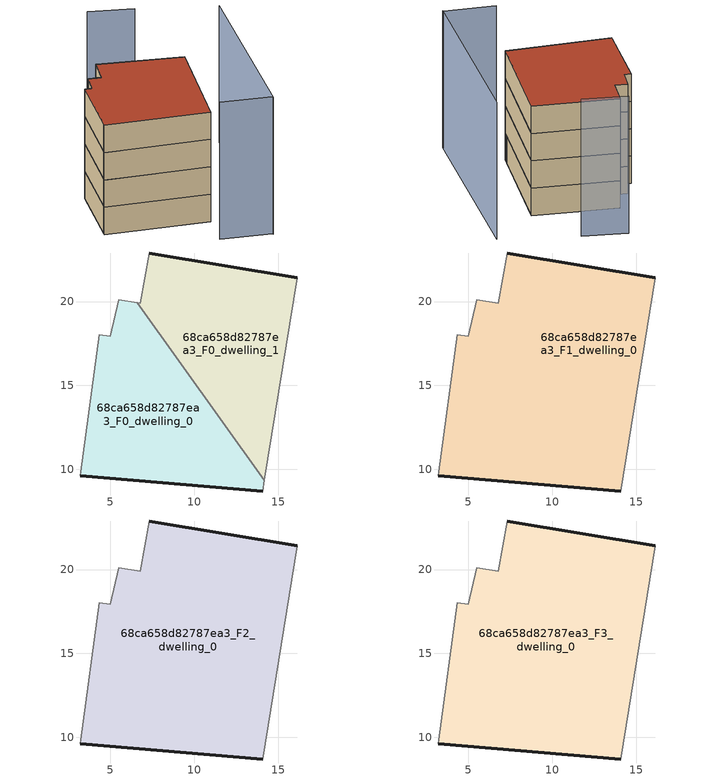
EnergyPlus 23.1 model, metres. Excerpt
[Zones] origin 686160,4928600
68ca658d82787ea3_F0_dwelling_0
 floor ground (EU_floor_Construction): 14.08,8.7 14.18,9.33 6.58,19.94 5.48,20.1 5,17.93 4.32,18.01 3.22,9.83 3.2,9.62 z0
 wall outside (EU_wall_Construction): 14.08,8.7 3.2,9.62 z0:3
 wall adiabatic (EU_wall_Construction): 14.18,9.33 14.08,8.7 / 3.2,9.62 3.22,9.83 4.32,18.01 5,17.93 5.48,20.1 6.58,19.94 z0:3
 wall to 68ca658d82787ea3_F0_dwelling_1 (EU_wall_Construction): 6.58,19.94 14.18,9.33 z0:3
68ca658d82787ea3_F0_dwelling_1
 floor ground (EU_floor_Construction): 14.18,9.33 16.14,21.42 7.31,22.89 6.76,19.91 6.58,19.94 z0
 wall outside (EU_wall_Construction): 7.31,22.89 16.14,21.42 z0:3
 wall adiabatic (EU_wall_Construction): 6.58,19.94 6.76,19.91 7.31,22.89 / 16.14,21.42 14.18,9.33 z0:3
68ca658d82787ea3_F1_dwelling_0
 floor to 68ca658d82787ea3_F0_dwelling_0 (EU_floor_Construction): 14.08,8.7 14.18,9.33 6.58,19.94 5.48,20.1 5,17.93 4.32,18.01 3.22,9.83 3.2,9.62 z3
 floor to 68ca658d82787ea3_F0_dwelling_1 (EU_floor_Construction): 14.18,9.33 16.14,21.42 7.31,22.89 6.76,19.91 6.58,19.94 z3
 wall outside (EU_wall_Construction): 7.31,22.89 16.14,21.42 / 14.08,8.7 3.2,9.62 z3:6
 wall adiabatic (EU_wall_Construction): 16.14,21.42 14.08,8.7 / 3.2,9.62 3.22,9.83 4.32,18.01 5,17.93 5.48,20.1 6.76,19.91 7.31,22.89 z3:6
68ca658d82787ea3_F2_dwelling_0
 floor to 68ca658d82787ea3_F1_dwelling_0 (EU_floor_Construction): 14.08,8.7 16.14,21.42 7.31,22.89 6.76,19.91 5.48,20.1 5,17.93 4.32,18.01 3.22,9.83 3.2,9.62 z6
 wall outside (EU_wall_Construction): 7.31,22.89 16.14,21.42 / 14.08,8.7 3.2,9.62 z6:9
 wall adiabatic (EU_wall_Construction): 16.14,21.42 14.08,8.7 / 3.2,9.62 3.22,9.83 4.32,18.01 5,17.93 5.48,20.1 6.76,19.91 7.31,22.89 z6:9
68ca658d82787ea3_F3_dwelling_0
 floor to 68ca658d82787ea3_F2_dwelling_0 (EU_floor_Construction): 14.08,8.7 16.14,21.42 7.31,22.89 6.76,19.91 5.48,20.1 5,17.93 4.32,18.01 3.22,9.83 3.2,9.62 z9
 wall outside (EU_wall_Construction): 7.31,22.89 16.14,21.42 / 14.08,8.7 3.2,9.62 z9:12
 wall adiabatic (EU_wall_Construction): 16.14,21.42 14.08,8.7 / 3.2,9.62 3.22,9.83 4.32,18.01 5,17.93 5.48,20.1 6.76,19.91 7.31,22.89 z9:12
 roof outside (EU_roof_Construction): 16.14,21.42 14.08,8.7 3.2,9.62 3.22,9.83 4.32,18.01 5,17.93 5.48,20.1 6.76,19.91 7.31,22.89 z12
shading: 18.84,3.86 21.24,25.14 / 18.85,3.96 13.49,4.69 / 13.17,27.49 8.58,28.56 z0:15
[Building]
EU S2 Campaign: North Axis=0; Terrain=City; Solar Distribution=FullExterior
[Site:Location]
Bologna: Latitude=44.5; Longitude=11.25; Time Zone=1; Elevation=37
[SizingPeriod:WeatherFileDays]
AnnualSizingPeriod: Begin Month=1; Begin Day of Month=1; End Month=12; End Day of Month=31; Day of Week for Start Day=Monday; Use Weather File Daylight Saving Period=No; Use Weather File Rain and Snow Indicators=No
[MATERIAL]
EU_InternalMass_Material: Roughness=MediumRough; Thickness=0.1; Conductivity=1; Density=1800; Specific Heat=900; Thermal Absorptance=0.9; Solar Absorptance=0.7; Visible Absorptance=0.7
[MATERIAL:NOMASS] Roughness=MediumRough; Thermal Absorptance=0.9; Solar Absorptance=0.7; Visible Absorptance=0.7
Name | Thermal Resistance
EU_wall_NoMass | 0.937881
EU_roof_NoMass | 0.548572
EU_floor_NoMass | 0.71348
[CONSTRUCTION]
EU_wall_Construction: EU_wall_NoMass
EU_roof_Construction: EU_roof_NoMass
EU_floor_Construction: EU_floor_NoMass
EU_InternalMass_Construction: EU_InternalMass_Material
[ZONE] Type=1; Multiplier=1; Ceiling Height=autocalculate; Floor Area=autocalculate; Part of Total Floor Area=Yes
Name | Volume
68ca658d82787ea3_F0_dwelling_0 | 208.871
68ca658d82787ea3_F1_dwelling_0 | 417.743
68ca658d82787ea3_F2_dwelling_0; 68ca658d82787ea3_F3_dwelling_0 | 417.747
68ca658d82787ea3_F0_dwelling_1 | 208.873
[INTERNALMASS] Construction=EU_InternalMass_Construction
Name | Zone or ZoneList | Surface Area
68ca658d82787ea3_F0_dwelling_0_EU_InternalMass | 68ca658d82787ea3_F0_dwelling_0 | 69.6234
68ca658d82787ea3_F0_dwelling_1_EU_InternalMass | 68ca658d82787ea3_F0_dwelling_1 | 69.6241
68ca658d82787ea3_F1_dwelling_0_EU_InternalMass | 68ca658d82787ea3_F1_dwelling_0 | 139.249
68ca658d82787ea3_F2_dwelling_0_EU_InternalMass | 68ca658d82787ea3_F2_dwelling_0 | 139.249
68ca658d82787ea3_F3_dwelling_0_EU_InternalMass | 68ca658d82787ea3_F3_dwelling_0 | 139.249
[OTHEREQUIPMENT] Fuel Type=Electricity; Design Level Calculation Method=Watts/Area; Power per Zone Floor Area=1; Fraction Latent=0; Fraction Radiant=0; Fraction Lost=0; Carbon Dioxide Generation Rate=0; EndUse Subcategory=EU_Step8_InternalGains
Name | Zone or ZoneList or Space or SpaceList | Schedule
EU_Step8_InternalGain_68ca658d82787ea3_F0_dwelling_0_f000 | 68ca658d82787ea3_F0_dwelling_0 | EU_Step8_GainSchedule_68ca658d82787ea3_F0_dwelling_0_f000
EU_Step8_InternalGain_68ca658d82787ea3_F0_dwelling_1_f000 | 68ca658d82787ea3_F0_dwelling_1 | EU_Step8_GainSchedule_68ca658d82787ea3_F0_dwelling_1_f000
EU_Step8_InternalGain_68ca658d82787ea3_F1_dwelling_0_f000 | 68ca658d82787ea3_F1_dwelling_0 | EU_Step8_GainSchedule_68ca658d82787ea3_F1_dwelling_0_f000
EU_Step8_InternalGain_68ca658d82787ea3_F2_dwelling_0_f000 | 68ca658d82787ea3_F2_dwelling_0 | EU_Step8_GainSchedule_68ca658d82787ea3_F2_dwelling_0_f000
EU_Step8_InternalGain_68ca658d82787ea3_F3_dwelling_0_f000 | 68ca658d82787ea3_F3_dwelling_0 | EU_Step8_GainSchedule_68ca658d82787ea3_F3_dwelling_0_f000
[ZONEVENTILATION:DESIGNFLOWRATE] Schedule=EU_AlwaysOn; Design Flow Rate Calculation Method=AirChanges/Hour; Air Changes per Hour=0.687892; Ventilation Type=Natural; Fan Pressure Rise=0; Fan Total Efficiency=1; Constant Term Coefficient=1; Temperature Term Coefficient=0; Velocity Term Coefficient=0; Velocity Squared Term Coefficient=0; Minimum Indoor Temperature=-100; Maximum Indoor Temperature=100; Delta Temperature=-100; Minimum Outdoor Temperature=-100; Maximum Outdoor Temperature=100; Maximum Wind Speed=40
Name | Zone or ZoneList or Space or SpaceList
EU_ConstantAir_68ca658d82787ea3_F0_dwelling_0 | 68ca658d82787ea3_F0_dwelling_0
EU_ConstantAir_68ca658d82787ea3_F0_dwelling_1 | 68ca658d82787ea3_F0_dwelling_1
EU_ConstantAir_68ca658d82787ea3_F1_dwelling_0 | 68ca658d82787ea3_F1_dwelling_0
EU_ConstantAir_68ca658d82787ea3_F2_dwelling_0 | 68ca658d82787ea3_F2_dwelling_0
EU_ConstantAir_68ca658d82787ea3_F3_dwelling_0 | 68ca658d82787ea3_F3_dwelling_0
[HVACTEMPLATE:THERMOSTAT] Constant Heating Setpoint=20; Constant Cooling Setpoint=50
EU_HeatOnly_68ca658d82787ea3_F0_dwelling_0; EU_HeatOnly_68ca658d82787ea3_F0_dwelling_1; EU_HeatOnly_68ca658d82787ea3_F1_dwelling_0; EU_HeatOnly_68ca658d82787ea3_F2_dwelling_0; EU_HeatOnly_68ca658d82787ea3_F3_dwelling_0
[HVACTEMPLATE:ZONE:IDEALLOADSAIRSYSTEM] System Availability Schedule=EU_AlwaysOn; Maximum Heating Supply Air Temperature=50; Minimum Cooling Supply Air Temperature=13; Maximum Heating Supply Air Humidity Ratio=0.0156; Minimum Cooling Supply Air Humidity Ratio=0.0077; Heating Limit=NoLimit; Cooling Limit=NoLimit; Heating Availability Schedule=EU_AlwaysOn; Cooling Availability Schedule=EU_CoolingOff; Dehumidification Control Type=ConstantSensibleHeatRatio; Cooling Sensible Heat Ratio=0.7; Dehumidification Setpoint=60; Humidification Control Type=None; Humidification Setpoint=30; Outdoor Air Method=None; Outdoor Air Flow Rate per Person=0.00944; Outdoor Air Flow Rate per Zone Floor Area=0; Outdoor Air Flow Rate per Zone=0; Demand Controlled Ventilation Type=None; Outdoor Air Economizer Type=NoEconomizer; Heat Recovery Type=None; Sensible Heat Recovery Effectiveness=0.7; Latent Heat Recovery Effectiveness=0.65
Name | Template Thermostat
68ca658d82787ea3_F0_dwelling_0 | EU_HeatOnly_68ca658d82787ea3_F0_dwelling_0
68ca658d82787ea3_F0_dwelling_1 | EU_HeatOnly_68ca658d82787ea3_F0_dwelling_1
68ca658d82787ea3_F1_dwelling_0 | EU_HeatOnly_68ca658d82787ea3_F1_dwelling_0
68ca658d82787ea3_F2_dwelling_0 | EU_HeatOnly_68ca658d82787ea3_F2_dwelling_0
68ca658d82787ea3_F3_dwelling_0 | EU_HeatOnly_68ca658d82787ea3_F3_dwelling_0
[SIZING:ZONE] Zone Cooling Design Supply Air Temperature Input Method=SupplyAirTemperature; Zone Cooling Design Supply Air Temperature=13; Zone Heating Design Supply Air Temperature Input Method=SupplyAirTemperature; Zone Heating Design Supply Air Temperature=50; Zone Cooling Design Supply Air Humidity Ratio=0.008; Zone Heating Design Supply Air Humidity Ratio=0.008; Cooling Design Air Flow Method=DesignDay; Cooling Design Air Flow Rate=0; Cooling Minimum Air Flow per Zone Floor Area=0.000762; Cooling Minimum Air Flow=0; Cooling Minimum Air Flow Fraction=0.2; Heating Design Air Flow Method=DesignDay; Heating Design Air Flow Rate=0; Heating Maximum Air Flow per Zone Floor Area=0.002032; Heating Maximum Air Flow=0.141576; Heating Maximum Air Flow Fraction=0.3; Account for Dedicated Outdoor Air System=No; Dedicated Outdoor Air System Control Strategy=NeutralSupplyAir; Dedicated Outdoor Air Low Setpoint Temperature for Design=autosize; Dedicated Outdoor Air High Setpoint Temperature for Design=autosize; Zone Load Sizing Method=Sensible Load Only No Latent Load; Zone Latent Cooling Design Supply Air Humidity Ratio Input Method=HumidityRatioDifference; Zone Cooling Design Supply Air Humidity Ratio Difference=0.005; Zone Latent Heating Design Supply Air Humidity Ratio Input Method=HumidityRatioDifference; Zone Humidification Design Supply Air Humidity Ratio Difference=0.005
68ca658d82787ea3_F0_dwelling_0; 68ca658d82787ea3_F0_dwelling_1; 68ca658d82787ea3_F1_dwelling_0; 68ca658d82787ea3_F2_dwelling_0; 68ca658d82787ea3_F3_dwelling_0
[SCHEDULE:CONSTANT]
Name | Hourly Value
EU_AlwaysOn | 1
EU_CoolingOff | 0
[SCHEDULE:FILE] Column Number=1; Rows to Skip at Top=0; Number of Hours of Data=8760; Column Separator=Comma; Interpolate to Timestep=No; Minutes per Item=60; Adjust Schedule for Daylight Savings=Yes
Name | File
EU_Step8_GainSchedule_68ca658d82787ea3_F0_dwelling_0_f000 | ../../schedules/68ca658d82787ea3/68ca658d82787ea3_F0_dwelling_0_f000_gain.csv
EU_Step8_GainSchedule_68ca658d82787ea3_F0_dwelling_1_f000 | ../../schedules/68ca658d82787ea3/68ca658d82787ea3_F0_dwelling_1_f000_gain.csv
EU_Step8_GainSchedule_68ca658d82787ea3_F1_dwelling_0_f000 | ../../schedules/68ca658d82787ea3/68ca658d82787ea3_F1_dwelling_0_f000_gain.csv
EU_Step8_GainSchedule_68ca658d82787ea3_F2_dwelling_0_f000 | ../../schedules/68ca658d82787ea3/68ca658d82787ea3_F2_dwelling_0_f000_gain.csv
EU_Step8_GainSchedule_68ca658d82787ea3_F3_dwelling_0_f000 | ../../schedules/68ca658d82787ea3/68ca658d82787ea3_F3_dwelling_0_f000_gain.csv
